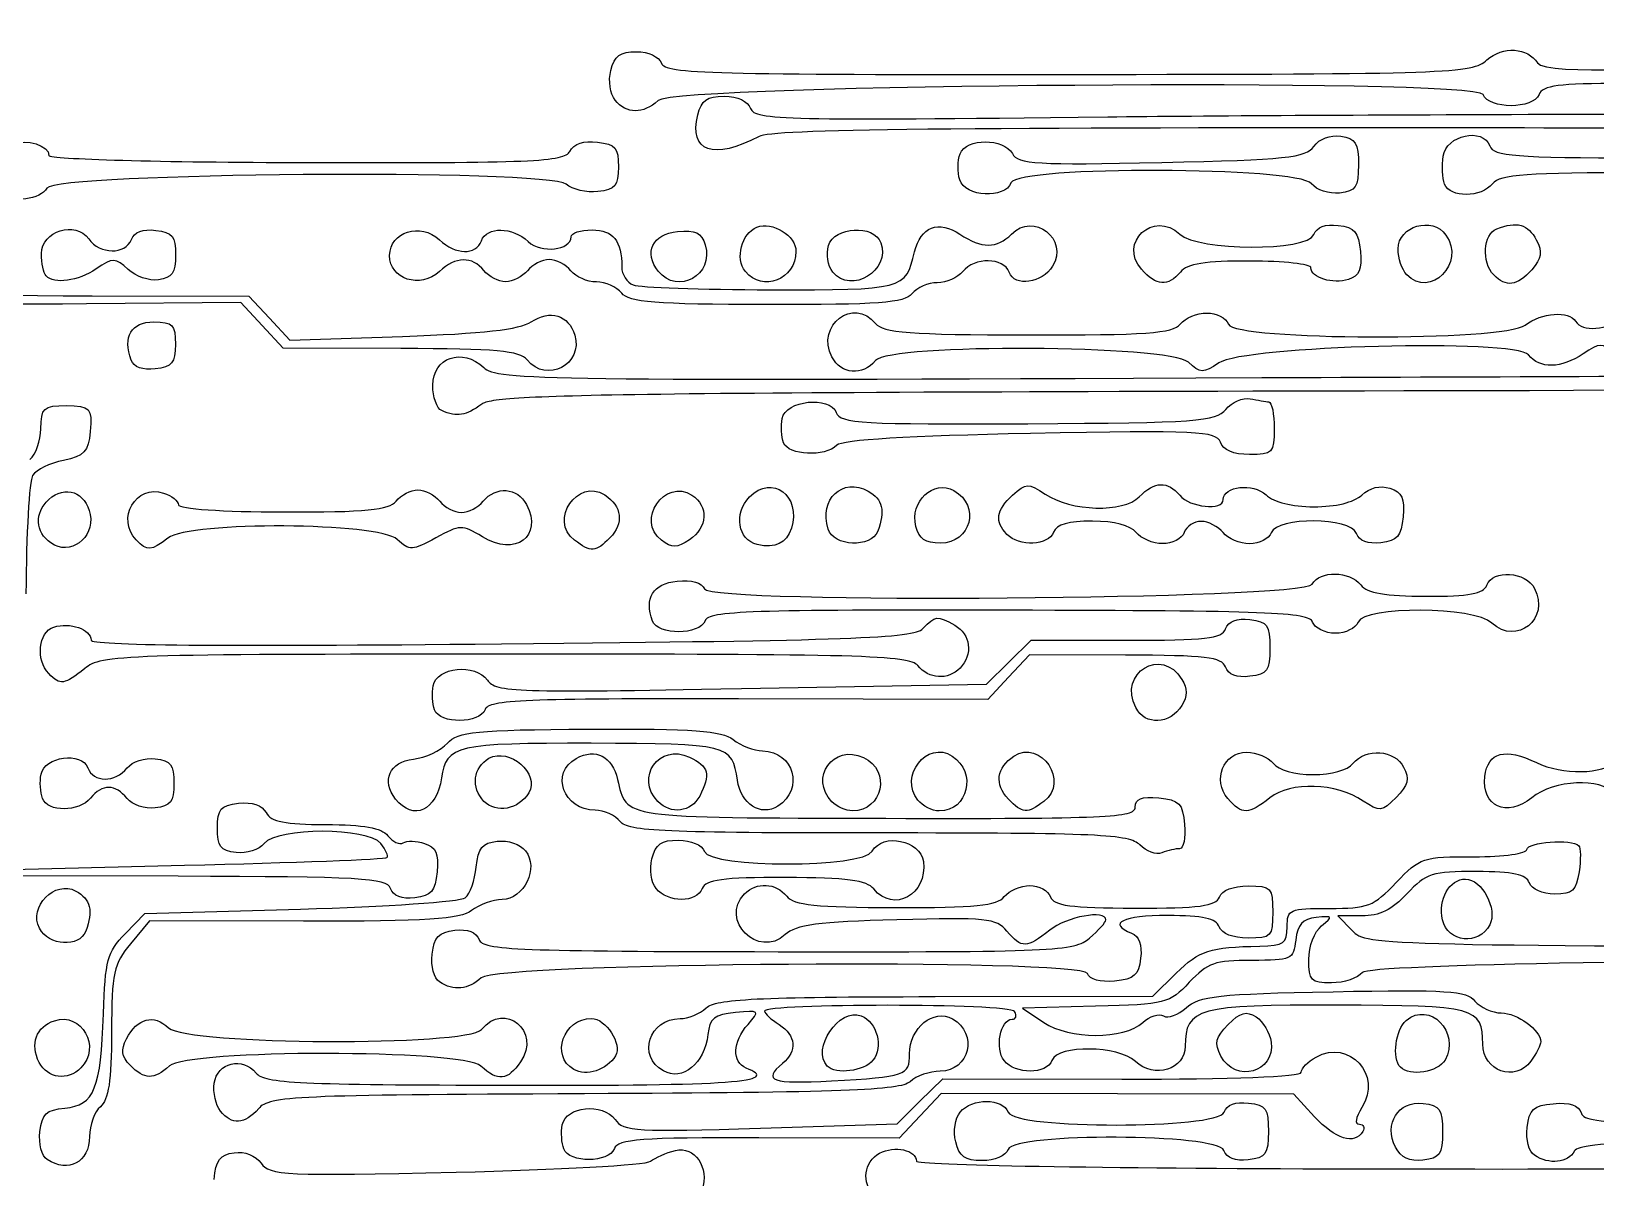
# Model space of a CAD drawing. Extents: x 25 to 242, y 39 to 365.
# Drawn here: x 56.29 to 101.61, y 195.54 to 228.75 of the extents above; entities that cross this region are included whole.
import ezdxf

# ---------------------------------------------------------------- set-up
doc = ezdxf.new("R2010")
doc.units = 0
doc.layers.add('Layer_1', color=7, linetype='CONTINUOUS')

msp = doc.modelspace()

# ---------------------------------------------------------------- linework, layer by layer
at = {"layer": 'Layer_1', "color": 7}
for points in [[(73.205313, 226.757683), (73.205313, 226.757853)], [(83.186993, 224.446803), (83.186973, 224.447043)], [(73.395733, 221.164833), (73.395733, 221.164493)], [(66.994993, 219.561933), (63.592713, 219.568933), (62.977573, 220.230893), (62.362433, 220.892853), (57.897023, 220.854453)], [(58.057843, 221.088923), (62.599593, 221.078923), (63.192103, 220.441433), (63.784603, 219.803933), (67.048543, 219.913943)], [(70.657853, 219.230353), (70.657853, 219.230953)], [(79.484093, 219.320103), (79.484093, 219.319953)], [(132.764079, 219.017393), (132.121719, 218.398483), (100.966579, 218.341983)], [(68.184063, 217.762883), (68.184113, 217.762563)], [(74.287393, 211.666143), (74.287393, 211.665923)], [(76.868183, 209.709873), (83.965083, 209.838803), (84.611243, 210.477593), (85.257393, 211.116383), (88.009273, 211.110383)], [(87.984703, 210.679513), (85.209603, 210.685513), (84.603613, 210.040413), (83.997613, 209.395303), (76.780483, 209.410603)], [(67.975073, 209.093993), (67.975113, 209.093593)], [(88.285553, 209.157693), (88.285203, 209.157693)], [(56.619423, 206.529583), (56.619463, 206.530033)], [(53.960903, 205.358543), (54.956253, 204.452863), (60.735583, 204.592373)], [(60.545683, 204.272323), (54.517853, 204.285123), (53.618503, 205.229693)], [(66.698863, 203.921143), (66.698833, 203.921623)], [(74.394943, 203.916223), (74.394943, 203.916623)], [(59.010763, 202.605573), (59.581303, 203.195763), (64.096803, 203.321223)], [(94.839889, 203.123163), (94.143699, 203.124163), (94.562639, 202.692343)], [(64.176363, 202.972793), (59.717183, 202.981793), (59.171083, 202.320023)], [(82.480333, 200.787493), (88.777673, 200.800193), (89.455883, 201.463503)], [(87.123623, 200.506803), (85.010023, 200.450303), (85.620883, 200.038643)], [(59.156843, 198.797683), (59.156843, 198.797503)], [(77.419553, 196.975813), (81.371543, 197.099243), (82.033813, 197.753963), (82.696073, 198.408683), (87.887053, 198.397683)], [(93.463269, 197.308513), (92.862819, 197.956183), (87.755523, 197.966983), (82.648223, 197.977883), (82.042223, 197.332773), (81.436233, 196.687663), (77.371203, 196.696663)], [(61.773783, 197.472063), (61.773663, 197.471673)], [(71.717913, 196.373343), (71.718013, 196.372493)], [(83.071223, 196.578833), (83.071223, 196.579233)], [(56.751983, 196.066023), (56.751983, 196.066493)]]:
    msp.add_lwpolyline(points, dxfattribs=at)
for points in [[(97.233509, 224.324163)], [(56.726033, 221.666763)], [(74.456793, 221.798323)], [(76.978473, 221.793323)], [(79.508543, 221.777553)], [(88.450533, 221.855893)], [(96.134739, 221.698273)], [(98.656439, 221.693273)], [(59.186143, 219.227953)], [(78.086073, 216.831093)], [(81.915833, 214.409543)], [(56.861743, 213.927683)], [(59.335963, 214.016103)], [(72.024833, 214.014073)], [(74.545773, 214.009103)], [(79.372873, 214.330733)], [(84.553503, 214.177583)], [(77.323063, 213.880403)], [(56.802193, 210.142773)], [(66.844033, 206.510493)], [(69.407233, 206.442533)], [(74.442573, 206.440533)], [(79.485943, 206.429833)], [(81.974153, 206.478833)], [(84.597163, 206.509773)], [(90.952793, 206.524003)], [(88.402863, 205.180623)], [(97.170789, 203.012263)], [(56.529603, 202.767643)], [(68.115693, 201.212553)], [(90.754913, 199.064893)], [(56.523053, 198.880303)], [(72.006813, 198.676493)], [(79.350003, 198.775593)], [(95.951099, 198.740323)], [(95.810539, 196.428723)], [(99.831459, 196.190443)]]:
    msp.add_lwpolyline(points, close=True, dxfattribs=at)
for points in [[(68.281713, 230.091303), (68.548613, 229.219723), (67.487573, 228.685733), (66.831853, 229.361613)], [(73.325083, 230.080643), (73.574043, 229.267653), (72.583053, 228.676933), (71.992103, 229.286063)], [(73.081203, 227.619973), (73.185613, 228.040933), (73.349593, 228.160863), (73.819363, 228.159863)], [(73.819363, 228.159863), (74.171533, 228.159063), (74.475073, 228.018963), (74.547503, 227.823653)], [(98.455569, 227.920413), (98.917229, 228.328843), (99.640859, 228.286093), (99.922589, 227.833713)], [(99.922589, 227.833713), (100.141509, 227.482223), (104.510379, 227.626243), (104.873819, 227.996933)], [(73.205313, 226.757853), (73.057143, 226.941933), (73.004213, 227.309583), (73.081203, 227.619973)], [(74.547503, 227.823653), (74.657963, 227.525793), (75.962193, 227.490063), (86.333313, 227.500803)], [(86.333313, 227.500803), (97.451699, 227.512303), (98.016359, 227.531803), (98.455569, 227.920413)], [(98.345649, 226.919753), (98.171419, 227.389563), (74.962563, 227.218193), (74.448113, 226.743283)], [(102.385189, 227.237283), (100.538459, 227.241283), (100.065679, 227.178983), (99.967559, 226.919223)], [(74.448113, 226.743283), (74.018493, 226.346703), (73.531603, 226.352363), (73.205313, 226.757683)], [(75.598853, 226.328533), (75.705053, 226.756703), (75.865263, 226.869423), (76.366103, 226.868363)], [(76.366103, 226.868363), (76.760523, 226.867573), (77.048843, 226.732903), (77.131063, 226.511193)], [(99.967559, 226.919223), (99.805019, 226.488843), (98.505299, 226.489323), (98.345649, 226.919753)], [(77.373403, 225.703363), (76.060103, 225.008693), (75.334873, 225.264193), (75.598853, 226.328533)], [(77.131063, 226.511193), (77.252193, 226.184573), (78.101413, 226.165093), (87.473223, 226.273853)], [(87.473223, 226.273853), (93.088829, 226.339053), (106.045679, 226.376613), (116.266219, 226.357353)], [(99.549859, 225.949803), (82.632573, 225.967403), (77.770383, 225.913303), (77.373403, 225.703363)], [(93.444659, 225.415283), (93.606959, 225.641523), (93.914609, 225.758833), (94.225769, 225.713123)], [(94.225769, 225.713123), (94.658619, 225.649523), (94.738749, 225.519443), (94.736759, 224.883573)], [(97.190089, 225.132243), (97.276689, 225.744683), (98.341129, 225.977723), (98.544699, 225.428793)], [(127.732459, 225.990903), (124.149429, 225.955903), (111.467259, 225.937403), (99.549859, 225.949803)], [(55.727723, 225.495683), (56.175633, 225.640343), (56.807873, 225.441783), (56.806983, 225.156773)], [(64.255933, 224.948533), (70.831403, 224.934533), (71.727433, 224.972633), (71.892613, 225.273243)], [(71.892613, 225.273243), (72.013703, 225.493573), (72.295823, 225.588033), (72.691923, 225.540873)], [(72.691923, 225.540873), (73.216563, 225.478373), (73.303803, 225.375553), (73.302083, 224.821593)], [(83.197673, 225.201143), (83.371093, 225.660323), (84.464873, 225.664803), (84.712833, 225.207143)], [(89.038243, 224.952323), (92.654431, 225.030723), (93.210709, 225.089143), (93.444659, 225.415283)], [(98.544699, 225.428793), (98.652759, 225.137383), (99.256539, 225.089643), (102.932919, 225.081833)], [(71.787333, 224.322053), (71.270003, 224.764543), (56.993283, 224.654123), (56.746863, 224.205723)], [(56.806983, 225.156773), (56.806713, 225.047483), (60.024663, 224.957523), (64.255933, 224.948533)], [(73.302083, 224.821593), (73.300083, 224.273173), (73.210483, 224.164863), (72.709253, 224.107013)], [(83.186973, 224.447043), (83.119473, 224.667503), (83.124273, 225.006843), (83.197673, 225.201143)], [(93.377949, 224.336903), (92.981969, 224.828863), (84.862483, 224.856273), (84.677423, 224.366303)], [(84.712833, 225.207143), (84.876933, 224.904413), (85.401553, 224.873503), (89.038243, 224.952323)], [(94.736759, 224.883573), (94.734759, 224.232863), (94.659859, 224.120733), (94.190869, 224.065853)], [(97.233489, 224.324153), (97.170689, 224.493423), (97.151189, 224.857063), (97.190089, 225.132243)], [(72.709253, 224.107013), (72.384303, 224.069513), (71.969443, 224.166313), (71.787333, 224.322053)], [(84.677423, 224.366303), (84.496033, 223.886033), (83.339593, 223.948523), (83.186993, 224.446803)], [(94.190869, 224.065853), (93.888399, 224.030453), (93.527859, 224.150653), (93.377949, 224.336903)], [(98.622689, 224.336863), (98.289319, 223.927303), (97.383749, 223.919013), (97.233509, 224.324163)], [(103.020349, 224.650723), (99.601109, 224.657723), (98.839829, 224.603623), (98.622689, 224.336863)], [(56.746863, 224.205723), (56.569643, 223.883263), (55.728623, 223.769603), (55.472583, 224.033513)], [(84.684173, 222.875303), (85.323823, 223.527713), (86.357583, 222.723973), (85.879073, 221.946273)], [(88.450533, 221.855823), (87.769713, 222.631373), (88.804253, 223.579543), (89.561053, 222.873643)], [(56.587943, 222.309363), (56.589943, 222.964033), (57.578893, 223.272833), (57.958523, 222.737343)], [(59.192313, 222.717343), (59.275413, 222.937343), (59.521093, 223.030513), (59.898593, 222.985173)], [(59.898593, 222.985173), (60.386943, 222.926473), (60.477143, 222.814573), (60.475443, 222.269253)], [(66.674593, 222.256103), (66.676593, 222.946303), (67.566313, 223.225453), (68.119473, 222.709493)], [(69.331763, 222.681393), (69.491603, 223.104613), (70.224733, 223.092573), (70.689473, 222.659093)], [(71.929833, 222.798133), (71.930093, 222.908653), (72.204033, 222.998493), (72.538393, 222.997783)], [(72.538393, 222.997783), (73.150993, 222.996783), (73.400473, 222.684913), (73.398093, 221.924063)], [(74.456793, 221.798323), (74.023083, 222.337143), (74.285303, 222.879893), (75.013663, 222.950953)], [(75.013663, 222.950953), (75.535203, 223.001853), (75.706873, 222.918553), (75.816113, 222.561853)], [(76.978473, 221.793323), (76.674793, 222.170593), (76.864933, 222.900123), (77.312533, 223.075063)], [(77.312533, 223.075063), (77.764213, 223.251613), (78.444323, 222.830233), (78.442903, 222.374733)], [(79.385863, 222.542313), (79.559643, 223.097743), (80.702183, 223.162293), (80.900363, 222.627913)], [(81.879423, 222.361653), (82.050703, 223.088273), (82.574193, 223.291493), (83.194873, 222.872303)], [(93.445889, 222.860443), (93.528989, 223.080443), (93.774669, 223.173613), (94.152169, 223.128273)], [(94.152169, 223.128273), (94.631119, 223.070773), (94.741799, 222.941033), (94.793419, 222.376773)], [(95.884909, 222.448833), (95.886909, 223.112693), (96.879979, 223.399273), (97.270349, 222.848663)], [(98.656429, 221.693273), (98.297309, 222.063433), (98.348589, 222.874163), (98.740829, 223.027473)], [(98.740829, 223.027473), (99.327989, 223.256963), (99.649259, 223.167183), (99.887779, 222.706963)], [(57.958523, 222.737343), (58.278073, 222.286623), (59.025063, 222.274533), (59.192313, 222.717343)], [(68.119473, 222.709493), (68.589303, 222.271273), (69.171773, 222.257763), (69.331763, 222.681393)], [(70.689473, 222.659093), (71.064943, 222.308873), (71.928603, 222.405693), (71.929833, 222.798133)], [(75.816113, 222.561853), (76.081333, 221.695783), (75.019433, 221.099323), (74.456793, 221.798323)], [(79.508543, 221.777523), (79.365183, 221.955613), (79.309983, 222.299773), (79.385863, 222.542313)], [(80.900363, 222.627913), (81.198303, 221.824513), (80.040253, 221.116983), (79.508543, 221.777553)], [(83.194873, 222.872303), (83.815363, 222.453253), (84.271463, 222.454083), (84.684173, 222.875303)], [(89.561053, 222.873643), (90.087833, 222.382303), (93.261239, 222.371483), (93.445889, 222.860443)], [(97.270349, 222.848663), (97.845469, 222.037433), (96.816739, 220.995313), (96.134739, 221.698273)], [(99.887779, 222.706963), (100.073569, 222.348483), (100.046679, 222.174253), (99.754849, 221.845383)], [(53.014783, 222.069233), (53.011783, 221.153173), (53.290363, 221.099053), (58.057843, 221.088923)], [(56.726033, 221.666783), (56.649233, 221.745983), (56.587083, 222.035103), (56.587943, 222.309363)], [(59.096273, 221.852333), (58.728153, 222.195703), (58.662423, 222.197073), (58.175423, 221.871633)], [(60.475443, 222.269253), (60.473443, 221.756143), (60.372323, 221.608403), (59.983063, 221.552723)], [(68.116633, 221.796573), (67.560263, 221.282973), (66.672433, 221.565893), (66.674593, 222.256103)], [(69.405073, 221.819373), (69.066573, 222.239913), (68.587713, 222.231433), (68.116633, 221.796573)], [(71.297343, 222.138543), (71.094493, 222.139073), (70.810353, 221.994143), (70.665913, 221.816693)], [(71.926763, 221.814013), (71.783433, 221.992073), (71.500193, 222.138113), (71.297343, 222.138543)], [(78.442903, 222.374733), (78.439903, 221.564243), (77.472243, 221.179883), (76.978473, 221.793323)], [(77.695403, 221.263113), (81.568563, 221.255113), (81.621823, 221.269113), (81.879423, 222.361653)], [(84.616793, 221.772243), (84.457293, 222.202363), (83.618953, 222.213583), (83.274353, 221.790243)], [(91.601643, 222.095793), (90.293143, 222.098793), (89.773753, 222.016693), (89.578563, 221.776893)], [(93.361499, 221.899643), (93.361759, 222.005473), (92.569891, 222.093733), (91.601643, 222.095793)], [(94.793419, 222.376773), (94.840819, 221.858943), (94.758819, 221.663463), (94.452739, 221.564613)], [(96.134739, 221.698273), (95.996489, 221.840783), (95.884069, 222.178533), (95.884909, 222.448833)], [(58.175423, 221.871633), (57.633183, 221.509253), (56.969803, 221.415493), (56.726033, 221.666763)], [(59.983063, 221.552723), (59.713363, 221.514123), (59.314303, 221.648923), (59.096273, 221.852333)], [(70.034483, 221.494833), (69.831633, 221.495363), (69.548403, 221.641303), (69.405073, 221.819373)], [(70.665913, 221.816693), (70.521483, 221.639233), (70.237333, 221.494403), (70.034483, 221.494833)], [(72.661243, 221.489253), (72.400603, 221.489783), (72.070083, 221.635953), (71.926763, 221.814013)], [(73.398093, 221.924063), (73.397293, 221.709423), (73.546273, 221.474643), (73.728873, 221.402323)], [(83.274353, 221.790243), (83.129913, 221.612793), (82.798493, 221.468053), (82.537853, 221.468613)], [(85.879073, 221.946273), (85.572243, 221.447603), (84.777803, 221.338073), (84.616793, 221.772243)], [(89.578563, 221.776893), (89.228093, 221.346313), (88.876223, 221.370943), (88.450533, 221.855893)], [(94.452739, 221.564613), (93.994829, 221.416713), (93.360599, 221.611413), (93.361499, 221.899643)], [(99.754849, 221.845383), (99.333279, 221.370333), (99.012799, 221.325943), (98.656439, 221.693273)], [(57.897023, 220.854453), (53.968043, 220.820653), (53.384883, 220.859453), (53.042623, 221.178903)], [(73.395733, 221.164493), (73.252403, 221.342563), (72.921883, 221.488703), (72.661243, 221.489253)], [(77.597533, 220.832713), (74.350593, 220.839713), (73.610413, 220.898113), (73.395733, 221.164833)], [(73.728873, 221.402323), (73.911463, 221.330023), (75.696403, 221.267353), (77.695403, 221.263113)], [(81.801353, 221.146973), (81.585003, 220.881173), (80.844463, 220.825813), (77.597533, 220.832713)], [(82.537853, 221.468613), (82.277213, 221.469143), (81.945783, 221.324433), (81.801353, 221.146973)], [(70.772963, 220.331693), (71.320213, 220.697413), (71.856383, 220.535863), (72.035383, 219.951313)], [(79.484093, 219.319953), (79.012373, 220.230143), (80.114763, 221.073523), (80.747963, 220.286863)], [(59.186143, 219.227953), (58.936403, 219.901393), (59.192143, 220.332273), (59.841853, 220.330893)], [(59.841853, 220.330893), (60.399033, 220.329893), (60.469173, 220.257093), (60.467383, 219.683173)], [(67.048543, 219.913943), (69.366293, 219.992043), (70.445973, 220.113163), (70.772963, 220.331693)], [(80.747963, 220.286863), (80.963503, 220.019083), (81.726173, 219.961593), (85.159903, 219.954293)], [(85.159903, 219.954293), (88.593633, 219.947293), (89.356653, 220.001293), (89.573863, 220.268123)], [(89.573863, 220.268123), (89.718303, 220.445573), (90.064273, 220.590273), (90.342693, 220.589683)], [(90.342693, 220.589683), (90.621113, 220.589153), (90.902883, 220.443053), (90.968853, 220.265153)], [(90.968853, 220.265153), (91.144443, 219.791653), (98.957149, 219.768833), (99.567879, 220.240053)], [(99.567879, 220.240053), (100.040689, 220.604843), (100.838639, 220.665813), (101.026849, 220.351543)], [(101.026849, 220.351543), (101.216829, 220.034323), (101.916549, 220.087223), (102.475969, 220.461083)], [(72.035383, 219.951313), (72.294713, 219.104453), (71.214323, 218.539013), (70.657853, 219.230353)], [(99.662889, 219.378763), (99.287949, 219.844583), (91.430813, 219.639523), (90.690233, 219.144593)], [(60.467383, 219.683173), (60.465383, 219.137863), (60.374783, 219.026293), (59.886073, 218.969713)], [(70.657853, 219.230953), (70.445853, 219.494343), (69.762873, 219.556053), (66.994993, 219.561933)], [(67.923723, 218.496123), (67.926723, 219.303593), (68.775093, 219.597273), (69.405883, 219.008913)], [(89.811163, 219.161993), (89.269263, 219.667433), (81.151943, 219.710103), (80.744603, 219.209693)], [(101.246839, 219.409963), (100.595659, 218.974773), (99.997549, 218.962993), (99.662889, 219.378763)], [(102.149089, 219.407963), (101.799689, 219.733853), (101.731829, 219.734003), (101.246839, 219.409963)], [(59.886073, 218.969713), (59.516383, 218.926913), (59.263133, 219.020313), (59.186143, 219.227953)], [(69.405883, 219.008913), (69.797043, 218.644063), (70.922183, 218.629563), (91.934233, 218.718663)], [(80.744603, 219.209693), (80.374833, 218.755403), (79.748323, 218.810283), (79.484093, 219.320103)], [(90.690233, 219.144593), (90.234253, 218.839863), (90.154843, 218.841433), (89.811163, 219.161993)], [(68.184113, 217.762563), (68.039823, 217.822663), (67.922653, 218.152743), (67.923723, 218.496123)], [(91.934233, 218.718663), (104.098369, 218.770263), (117.540709, 218.805663), (121.806099, 218.797363)], [(100.966579, 218.341983), (73.276963, 218.291783), (69.759533, 218.248383), (69.344783, 217.952113)], [(78.044043, 217.531443), (78.143443, 218.060213), (79.427973, 218.201853), (79.612453, 217.704393)], [(90.893063, 217.797683), (91.071003, 218.009603), (91.389163, 218.149053), (91.600073, 218.107583)], [(91.600073, 218.107583), (91.810993, 218.066083), (92.054453, 218.024583), (92.141113, 218.015383)], [(92.141113, 218.015383), (92.227813, 218.006383), (92.297613, 217.659213), (92.296313, 217.244443)], [(56.572173, 217.236573), (56.574173, 217.839703), (56.651473, 217.910283), (57.309773, 217.908883)], [(57.309773, 217.908883), (57.996073, 217.907883), (58.069283, 217.828483), (58.003713, 217.160883)], [(69.344783, 217.952113), (68.865433, 217.609643), (68.640243, 217.572923), (68.184063, 217.762883)], [(78.086043, 216.831093), (78.022643, 217.002063), (78.003743, 217.317223), (78.044043, 217.531443)], [(79.612453, 217.704393), (79.727573, 217.393983), (80.339053, 217.358633), (85.155683, 217.383943)], [(85.155683, 217.383943), (90.070663, 217.409743), (90.599343, 217.447943), (90.893063, 217.797683)], [(56.254193, 216.349003), (56.428023, 216.496163), (56.571113, 216.895563), (56.572173, 217.236573)], [(58.003713, 217.160883), (57.945413, 216.566733), (57.834783, 216.447613), (57.225123, 216.322193)], [(85.232613, 217.099343), (81.712523, 217.031643), (79.779473, 216.913603), (79.625823, 216.756893)], [(90.736433, 216.847983), (90.617573, 217.168493), (90.087873, 217.192683), (85.232613, 217.099343)], [(92.296313, 217.244443), (92.294313, 216.530763), (92.255713, 216.490403), (91.580953, 216.491833)], [(79.625823, 216.756893), (79.288693, 216.413043), (78.222053, 216.464453), (78.086073, 216.831093)], [(91.580953, 216.491833), (91.113153, 216.492833), (90.822713, 216.615313), (90.736433, 216.847983)], [(57.225123, 216.322193), (56.834303, 216.241793), (56.433243, 216.045313), (56.333873, 215.885553)], [(56.333873, 215.885553), (56.234473, 215.725793), (56.147363, 214.183093), (56.140213, 212.457313)], [(72.024833, 214.014083), (71.277713, 214.577133), (72.121033, 215.829163), (72.904693, 215.320433)], [(74.545783, 214.009083), (73.799083, 214.571813), (74.643483, 215.823533), (75.426383, 215.314483)], [(77.099373, 215.261503), (77.755623, 215.930833), (78.604013, 215.293903), (78.309603, 214.352903)], [(79.372873, 214.330743), (79.107093, 215.198653), (79.789133, 215.840773), (80.537903, 215.427593)], [(81.915833, 214.409543), (81.734923, 215.127863), (82.422903, 215.773543), (83.018833, 215.444703)], [(88.388093, 215.265823), (88.832663, 215.719253), (89.216723, 215.733383), (89.558413, 215.308923)], [(56.802403, 215.187993), (57.274063, 215.623403), (57.877113, 215.403083), (58.000233, 214.750383)], [(59.335963, 214.016083), (58.740303, 214.630063), (59.327963, 215.637633), (60.128663, 215.375113)], [(60.128663, 215.375113), (60.365123, 215.297613), (60.558303, 215.143713), (60.557963, 215.033193)], [(66.862563, 215.142063), (67.006993, 215.319513), (67.291143, 215.464343), (67.493993, 215.463913)], [(67.493993, 215.463913), (67.696843, 215.463383), (67.980073, 215.317443), (68.123403, 215.139383)], [(69.384243, 215.136703), (69.749743, 215.585753), (70.379503, 215.538093), (70.636653, 215.041903)], [(72.904693, 215.320433), (73.404893, 214.995733), (73.464803, 214.496763), (73.053913, 214.077673)], [(75.426383, 215.314483), (75.920873, 214.992973), (75.887843, 214.379113), (75.356683, 214.019403)], [(77.323063, 213.880403), (76.757483, 214.010993), (76.632133, 214.784933), (77.099373, 215.261503)], [(80.537903, 215.427593), (80.955043, 215.197413), (81.034993, 214.858903), (80.811793, 214.267933)], [(83.018833, 215.444703), (83.800773, 215.013223), (83.515583, 213.921343), (82.621433, 213.923243)], [(84.553503, 214.177603), (84.194873, 214.547273), (84.242633, 214.873763), (84.719783, 215.314223)], [(84.719783, 215.314223), (85.109303, 215.673803), (85.169673, 215.675503), (85.665013, 215.340923)], [(85.665013, 215.340923), (86.405303, 214.840963), (87.930303, 214.798903), (88.388093, 215.265823)], [(89.558413, 215.308923), (89.842523, 214.955953), (90.817863, 214.859283), (90.818873, 215.183993)], [(90.818873, 215.183993), (90.819873, 215.576433), (91.683753, 215.673253), (92.059233, 215.323033)], [(92.059233, 215.323033), (92.289073, 215.108653), (92.809719, 214.978813), (93.444999, 214.977463)], [(93.444999, 214.977463), (94.080279, 214.976463), (94.601729, 215.103733), (94.832909, 215.317133)], [(94.832909, 215.317133), (95.067449, 215.533643), (95.367039, 215.605253), (95.650069, 215.512453)], [(95.650069, 215.512453), (96.002969, 215.396743), (96.082919, 215.222593), (96.030299, 214.684233)], [(56.861703, 213.927683), (56.409173, 214.247053), (56.383093, 214.800963), (56.802403, 215.187993)], [(60.557963, 215.033193), (60.557693, 214.918233), (61.850073, 214.829513), (63.578643, 214.825833)], [(63.578643, 214.825833), (66.007893, 214.820833), (66.651413, 214.882633), (66.862563, 215.142063)], [(68.123403, 215.139383), (68.266733, 214.961313), (68.549963, 214.815273), (68.752813, 214.814843)], [(68.752813, 214.814843), (68.955673, 214.814313), (69.239813, 214.959253), (69.384243, 215.136703)], [(70.636653, 215.041903), (71.118673, 214.111843), (70.316363, 213.524053), (69.359883, 214.106503)], [(58.000233, 214.750383), (58.129823, 214.063393), (57.408253, 213.541973), (56.861743, 213.927683)], [(66.895443, 214.030903), (66.364543, 214.526093), (60.884653, 214.559903), (60.252123, 214.071903)], [(69.359883, 214.106503), (68.776153, 214.461963), (68.712893, 214.460543), (68.013183, 214.076303)], [(78.309603, 214.352903), (78.174013, 213.919543), (77.842073, 213.760563), (77.323063, 213.880403)], [(82.621433, 213.923243), (82.193133, 213.924043), (82.005523, 214.053453), (81.915833, 214.409543)], [(87.031123, 214.560193), (86.333873, 214.561193), (85.991503, 214.463993), (85.906673, 214.239383)], [(88.294213, 214.234303), (88.129213, 214.439293), (87.665863, 214.558843), (87.031123, 214.560193)], [(90.183233, 214.553493), (89.978593, 214.554023), (89.756283, 214.408963), (89.689203, 214.231343)], [(90.815893, 214.228953), (90.672573, 214.407013), (90.387873, 214.553053), (90.183233, 214.553493)], [(94.679769, 214.206283), (94.505599, 214.675933), (92.387203, 214.692813), (92.210883, 214.225983)], [(96.030299, 214.684233), (95.975199, 214.120193), (95.863669, 213.990953), (95.384369, 213.935463)], [(60.252123, 214.071903), (59.756643, 213.689623), (59.658473, 213.683643), (59.335963, 214.016103)], [(68.013183, 214.076303), (67.328493, 213.700333), (67.253123, 213.697273), (66.895443, 214.030903)], [(73.053913, 214.077673), (72.639953, 213.655463), (72.511253, 213.647503), (72.024833, 214.014073)], [(75.356683, 214.019403), (74.996883, 213.775733), (74.857763, 213.773963), (74.545773, 214.009103)], [(80.811793, 214.267933), (80.625833, 213.775533), (79.528223, 213.823453), (79.372873, 214.330733)], [(85.906673, 214.239383), (85.760673, 213.852803), (84.906453, 213.813813), (84.553503, 214.177583)], [(89.061023, 213.909483), (88.782603, 213.910013), (88.437533, 214.056243), (88.294213, 214.234303)], [(89.689203, 214.231343), (89.622103, 214.053723), (89.339443, 213.908893), (89.061023, 213.909483)], [(91.582703, 213.904123), (91.304283, 213.904653), (90.959223, 214.050883), (90.815893, 214.228953)], [(92.210883, 214.225983), (92.143783, 214.048373), (91.861123, 213.903533), (91.582703, 213.904123)], [(95.384369, 213.935463), (95.006589, 213.891763), (94.761479, 213.985963), (94.679769, 214.206283)], [(93.395909, 212.735513), (93.618949, 213.134853), (94.475089, 213.120713), (94.803859, 212.712213)], [(98.452239, 212.704463), (98.628239, 213.170473), (99.581889, 213.105083), (99.838799, 212.609363)], [(74.287393, 211.665923), (74.042693, 212.325783), (74.307693, 212.754713), (75.001493, 212.821953)], [(75.001493, 212.821953), (75.429843, 212.863453), (75.724433, 212.780153), (75.791813, 212.598433)], [(75.791813, 212.598433), (75.954403, 212.160003), (93.149259, 212.293903), (93.395909, 212.735513)], [(94.803859, 212.712213), (94.994589, 212.475263), (95.502249, 212.387533), (96.697359, 212.384993)], [(96.697359, 212.384993), (97.954989, 212.381993), (98.358299, 212.455793), (98.452239, 212.704463)], [(99.838799, 212.609363), (100.292489, 211.733963), (99.316869, 210.942343), (98.603899, 211.607363)], [(98.603899, 211.607363), (98.088899, 212.087723), (94.904059, 212.110433), (94.724509, 211.634963)], [(56.944903, 211.490253), (57.415723, 211.642323), (58.025033, 211.431353), (58.024053, 211.116623)], [(75.811863, 211.675143), (75.653633, 211.256183), (74.442053, 211.248753), (74.287393, 211.666143)], [(84.609693, 211.979653), (77.091663, 211.995653), (75.917553, 211.954953), (75.811863, 211.675143)], [(82.116133, 211.446203), (82.492113, 211.829673), (82.523453, 211.832993), (83.046093, 211.544603)], [(93.405509, 211.637763), (93.301559, 211.918053), (92.127723, 211.963683), (84.609693, 211.979653)], [(90.888563, 211.441893), (90.971663, 211.661903), (91.217343, 211.755073), (91.594843, 211.709723)], [(91.594843, 211.709723), (92.103683, 211.648623), (92.173423, 211.548973), (92.171353, 210.886073)], [(94.063999, 211.313173), (93.767799, 211.313703), (93.471479, 211.459873), (93.405509, 211.637763)], [(94.724509, 211.634963), (94.657409, 211.457353), (94.360199, 211.312543), (94.063999, 211.313173)], [(56.802193, 210.142763), (56.415753, 210.541073), (56.501103, 211.346913), (56.944903, 211.490253)], [(69.911523, 211.006473), (80.074153, 211.106483), (81.845633, 211.170303), (82.116133, 211.446203)], [(83.046093, 211.544603), (83.503403, 211.292253), (83.576373, 210.689593), (83.196513, 210.302163)], [(88.009273, 211.110383), (90.313803, 211.105383), (90.781863, 211.159383), (90.888563, 211.441893)], [(58.024053, 211.116623), (58.023523, 210.958433), (61.631353, 210.925003), (69.911523, 211.006473)], [(88.285203, 209.157693), (87.764423, 210.162553), (89.038163, 210.940833), (89.624323, 209.975913)], [(92.171353, 210.886073), (92.169353, 210.223183), (92.098953, 210.123843), (91.589713, 210.064883)], [(57.844563, 210.293473), (57.245103, 209.812483), (57.137693, 209.796953), (56.802193, 210.142773)], [(70.029373, 210.707573), (58.881243, 210.703573), (58.333023, 210.685373), (57.844563, 210.293473)], [(67.933113, 209.793943), (68.034923, 210.334793), (69.156383, 210.448263), (69.507343, 209.953223)], [(81.970603, 210.378463), (81.734603, 210.671653), (80.313063, 210.710833), (70.029373, 210.707573)], [(83.196513, 210.302163), (82.847213, 209.945903), (82.290913, 209.980523), (81.970603, 210.378463)], [(90.885113, 210.335713), (90.780103, 210.618883), (90.310323, 210.674573), (87.984703, 210.679513)], [(91.589713, 210.064883), (91.211933, 210.021183), (90.966823, 210.115383), (90.885113, 210.335713)], [(69.507343, 209.953223), (69.751823, 209.608383), (70.294513, 209.590443), (76.868183, 209.709873)], [(89.624323, 209.975913), (89.790743, 209.701963), (89.790093, 209.495043), (89.622323, 209.221793)], [(67.975113, 209.093593), (67.911713, 209.264563), (67.892813, 209.579723), (67.933113, 209.793943)], [(76.780483, 209.410603), (70.559113, 209.423803), (69.546523, 209.381403), (69.441393, 209.102993)], [(69.441393, 209.102993), (69.284333, 208.687153), (68.128543, 208.679673), (67.975073, 209.093993)], [(89.622323, 209.221793), (89.280193, 208.665753), (88.558453, 208.631143), (88.285553, 209.157693)], [(68.349543, 208.127273), (68.662723, 208.468723), (69.138983, 208.515893), (72.456523, 208.534033)], [(72.456523, 208.534033), (75.480313, 208.550533), (76.289133, 208.492333), (76.620573, 208.234013)], [(67.366423, 207.669743), (67.712293, 207.708943), (68.154693, 207.914843), (68.349543, 208.127273)], [(72.514523, 208.124783), (68.612953, 208.132783), (68.313633, 208.064183), (68.176353, 207.125843)], [(69.551663, 207.689473), (70.146183, 208.013893), (71.033083, 207.241843), (70.702373, 206.687783)], [(72.077653, 207.686623), (72.641663, 207.994403), (73.123183, 207.749423), (73.277543, 207.076133)], [(76.746443, 207.060523), (76.605933, 208.082403), (76.470833, 208.116383), (72.514523, 208.124783)], [(74.442573, 206.440533), (73.771803, 207.131923), (74.485073, 208.134113), (75.356413, 207.724583)], [(76.620573, 208.234013), (76.846813, 208.057713), (77.233093, 207.909963), (77.478983, 207.905673)], [(79.485943, 206.429833), (78.815173, 207.121233), (79.528443, 208.123423), (80.399783, 207.713893)], [(81.974153, 206.478833), (81.418073, 207.169673), (82.241283, 208.227353), (82.967933, 207.755663)], [(84.754123, 207.751843), (85.540993, 208.257233), (86.376453, 207.001643), (85.625833, 206.441773)], [(94.577589, 207.539693), (94.951289, 207.998813), (95.783969, 207.938743), (96.045679, 207.433783)], [(98.398929, 207.166923), (98.480929, 207.872733), (98.985419, 208.006783), (99.896549, 207.564873)], [(56.577463, 207.230383), (56.673663, 207.741543), (57.755363, 207.889973), (57.931083, 207.416123)], [(59.071983, 207.410123), (59.223043, 207.595723), (59.584343, 207.714403), (59.886583, 207.677733)], [(59.886583, 207.677733), (60.335993, 207.623233), (60.429373, 207.500273), (60.427703, 206.965423)], [(66.844033, 206.510533), (66.422133, 207.034683), (66.672883, 207.591103), (67.366423, 207.669743)], [(69.407233, 206.442533), (69.024263, 206.837283), (69.094043, 207.439763), (69.551663, 207.689473)], [(72.629843, 206.185553), (71.709353, 206.187553), (71.311643, 207.268633), (72.077653, 207.686623)], [(75.356413, 207.724583), (75.924563, 207.457563), (75.985673, 207.226203), (75.654493, 206.596163)], [(77.478983, 207.905673), (78.385423, 207.889873), (78.686373, 206.798313), (77.920003, 206.306093)], [(80.399783, 207.713893), (81.208163, 207.333973), (80.961793, 206.168143), (80.073533, 206.170033)], [(82.967933, 207.755663), (83.694043, 207.284313), (83.431333, 206.162883), (82.595223, 206.164663)], [(84.597163, 206.509733), (84.188883, 206.930563), (84.251913, 207.429273), (84.754123, 207.751843)], [(90.952793, 206.523933), (90.495913, 207.057713), (90.826053, 207.870863), (91.499063, 207.869433)], [(91.499063, 207.869433), (91.777583, 207.868903), (92.122723, 207.722663), (92.266053, 207.544603)], [(92.266053, 207.544603), (92.422981, 207.349643), (92.882359, 207.220093), (93.420809, 207.218953)], [(93.420809, 207.218953), (93.959269, 207.217953), (94.419449, 207.345403), (94.577589, 207.539693)], [(99.896549, 207.564873), (100.640589, 207.204003), (101.826279, 207.222183), (102.196839, 207.600173)], [(56.619463, 206.530033), (56.556063, 206.701003), (56.537163, 207.016163), (56.577463, 207.230383)], [(57.931083, 207.416123), (58.091753, 206.982863), (58.721513, 206.979573), (59.071983, 207.410123)], [(68.176353, 207.125843), (68.036463, 206.169673), (67.367183, 205.860553), (66.844033, 206.510493)], [(96.045679, 207.433783), (96.221959, 207.093643), (96.177409, 206.916243), (95.825599, 206.557413)], [(99.757269, 206.548013), (99.028569, 205.963313), (98.297779, 206.296283), (98.398929, 207.166923)], [(102.139969, 206.661523), (101.758139, 207.135893), (100.409879, 207.071663), (99.757269, 206.548013)], [(59.069233, 206.526483), (58.729133, 206.949003), (58.346813, 206.953743), (58.009743, 206.539583)], [(60.427703, 206.965423), (60.425703, 206.430573), (60.331903, 206.308053), (59.882153, 206.255423)], [(70.702373, 206.687783), (70.416083, 206.208123), (69.755923, 206.083123), (69.407233, 206.442533)], [(73.277543, 207.076133), (73.538803, 205.936523), (73.317043, 205.968623), (81.044223, 205.952213)], [(77.920003, 206.306093), (77.429513, 205.991053), (76.841513, 206.369093), (76.746443, 207.060523)], [(94.872929, 206.453003), (94.092379, 206.980163), (92.767979, 207.026323), (92.170843, 206.547203)], [(58.009743, 206.539583), (57.675203, 206.128563), (56.770603, 206.122293), (56.619423, 206.529583)], [(59.882153, 206.255423), (59.579683, 206.220023), (59.219133, 206.340223), (59.069233, 206.526483)], [(61.684583, 205.669933), (61.686583, 206.223903), (61.774183, 206.326383), (62.299223, 206.386623)], [(62.299223, 206.386623), (62.695603, 206.432123), (62.977143, 206.336423), (63.096853, 206.115593)], [(73.351993, 205.855903), (73.206493, 206.036673), (72.881523, 206.185013), (72.629843, 206.185553)], [(75.654493, 206.596163), (75.407863, 206.126983), (74.820003, 206.051493), (74.442573, 206.440533)], [(80.073533, 206.170033), (79.888613, 206.170303), (79.624193, 206.287333), (79.485943, 206.429833)], [(81.044223, 205.952213), (87.455693, 205.938613), (88.268463, 205.974713), (88.269393, 206.273713)], [(82.595223, 206.164663), (82.392373, 206.165193), (82.112893, 206.306463), (81.974153, 206.478833)], [(85.625833, 206.441773), (85.137133, 206.077263), (85.008483, 206.085763), (84.597163, 206.509773)], [(88.269393, 206.273713), (88.270183, 206.523953), (88.445983, 206.592823), (88.953193, 206.541593)], [(88.953193, 206.541593), (89.553533, 206.480993), (89.643623, 206.388083), (89.699603, 205.772223)], [(92.170843, 206.547203), (91.550473, 206.049433), (91.362033, 206.045843), (90.952793, 206.524003)], [(95.825599, 206.557413), (95.412389, 206.135963), (95.352139, 206.129363), (94.872929, 206.453003)], [(63.096853, 206.115593), (63.239323, 205.852743), (63.635873, 205.773523), (64.821743, 205.771003)], [(64.821743, 205.771003), (65.929103, 205.769003), (66.434283, 205.677503), (66.620303, 205.446363)], [(80.841453, 205.527363), (74.615013, 205.527253), (73.579993, 205.572663), (73.351993, 205.855903)], [(89.699603, 205.772223), (89.734603, 205.387013), (89.670403, 205.072023), (89.557003, 205.072263)], [(62.225713, 204.957633), (61.776293, 205.012133), (61.682923, 205.135083), (61.684583, 205.669933)], [(66.415603, 205.224233), (66.040013, 205.690853), (63.419843, 205.692013), (63.040303, 205.225233)], [(66.620303, 205.446363), (66.762583, 205.269603), (66.963853, 205.178473), (67.067573, 205.243853)], [(67.067573, 205.243853), (67.171293, 205.309253), (67.449623, 205.299253), (67.686093, 205.221753)], [(69.181463, 204.540323), (69.235563, 205.094613), (69.351403, 205.236473), (69.791813, 205.288003)], [(69.791813, 205.288003), (70.097813, 205.323803), (70.455333, 205.202603), (70.609873, 205.010553)], [(74.270833, 204.778743), (74.377033, 205.206913), (74.537243, 205.319643), (75.038073, 205.318583)], [(75.038073, 205.318583), (75.406903, 205.317793), (75.721153, 205.182243), (75.791033, 204.993783)], [(80.655373, 205.000783), (80.952503, 205.541463), (82.050413, 205.317173), (82.133963, 204.698723)], [(88.402863, 205.180633), (88.106253, 205.486363), (87.209443, 205.527483), (80.841453, 205.527363)], [(99.613229, 205.052203), (99.614019, 205.267613), (100.922779, 205.359583), (101.118379, 205.157963)], [(63.040303, 205.225233), (62.889243, 205.039643), (62.527953, 204.920953), (62.225713, 204.957633)], [(66.597663, 204.813573), (66.643163, 204.858473), (66.561263, 205.043303), (66.415603, 205.224233)], [(67.686093, 205.221753), (68.020983, 205.111963), (68.101293, 204.930093), (68.049393, 204.399093)], [(70.609873, 205.010553), (71.004863, 204.519843), (70.565673, 203.607883), (69.930673, 203.600113)], [(75.791033, 204.993783), (75.972243, 204.505153), (80.386463, 204.511863), (80.655373, 205.000783)], [(89.045053, 204.953233), (88.876933, 204.887533), (88.587943, 204.989833), (88.402863, 205.180623)], [(89.557003, 205.072263), (89.443553, 205.072513), (89.213183, 205.018963), (89.045053, 204.953233)], [(95.827679, 204.090653), (96.516509, 204.815503), (96.599509, 204.843143), (98.077729, 204.840003)], [(98.077729, 204.840003), (98.960859, 204.838003), (99.612839, 204.928203), (99.613229, 205.052203)], [(101.118379, 205.157963), (101.175379, 205.099263), (101.179279, 204.759903), (101.127379, 204.403823)], [(60.735583, 204.592373), (63.914223, 204.669073), (66.552153, 204.768633), (66.597663, 204.813573)], [(68.049393, 204.399093), (67.994293, 203.835043), (67.882763, 203.705813), (67.403463, 203.650313)], [(68.863473, 203.651473), (69.001613, 203.764103), (69.144713, 204.164083), (69.181463, 204.540323)], [(74.394943, 203.916623), (74.246773, 204.100703), (74.193843, 204.468363), (74.270833, 204.778743)], [(82.133963, 204.698723), (82.262423, 203.747913), (81.266333, 203.198203), (80.696903, 203.905643)], [(98.157239, 204.408903), (96.865789, 204.411903), (96.697429, 204.358003), (96.142059, 203.766793)], [(99.686379, 204.082453), (99.596279, 204.325473), (99.215999, 204.406653), (98.157239, 204.408903)], [(101.127379, 204.403823), (101.046879, 203.853823), (100.940399, 203.756593), (100.419499, 203.757703)], [(56.529603, 202.767663), (56.209103, 203.386073), (56.984483, 204.176913), (57.585913, 203.845033)], [(66.698833, 203.921623), (66.589103, 204.217523), (65.824413, 204.261113), (60.545683, 204.272323)], [(67.403463, 203.650313), (67.025693, 203.606613), (66.780583, 203.700813), (66.698863, 203.921143)], [(75.729523, 203.916193), (75.572513, 203.500473), (74.729573, 203.500493), (74.394943, 203.916223)], [(78.143893, 204.234263), (76.300053, 204.238263), (75.827623, 204.175963), (75.729523, 203.916193)], [(76.955933, 203.763423), (77.302433, 204.116833), (77.860753, 204.086033), (78.174543, 203.696223)], [(80.696903, 203.905643), (80.494403, 204.157213), (79.925233, 204.230473), (78.143893, 204.234263)], [(84.478763, 203.682833), (84.623193, 203.860283), (84.956083, 204.005013), (85.218513, 204.004453)], [(85.218513, 204.004453), (85.480933, 204.003923), (85.749623, 203.857893), (85.815593, 203.679993)], [(90.706983, 203.669603), (90.782283, 203.868853), (91.102023, 203.991963), (91.541963, 203.991023)], [(91.541963, 203.991023), (92.216733, 203.990023), (92.254843, 203.949123), (92.252613, 203.235383)], [(93.892839, 203.340633), (95.010809, 203.338633), (95.172069, 203.400733), (95.827679, 204.090653)], [(97.170789, 203.012263), (97.031019, 203.590893), (97.371939, 204.194093), (97.838169, 204.193103)], [(97.838169, 204.193103), (98.313919, 204.192103), (98.775539, 203.316783), (98.538329, 202.865513)], [(100.419499, 203.757703), (100.068309, 203.758493), (99.755079, 203.897203), (99.686379, 204.082453)], [(57.585913, 203.845033), (58.012733, 203.609513), (58.094613, 203.273853), (57.870193, 202.679643)], [(64.096803, 203.321223), (66.580333, 203.390223), (68.725333, 203.538843), (68.863473, 203.651473)], [(69.930673, 203.600113), (69.668133, 203.597113), (69.269333, 203.452303), (69.044433, 203.278793)], [(78.132263, 202.582943), (77.356433, 201.866763), (76.217233, 203.009993), (76.955933, 203.763423)], [(78.174543, 203.696223), (78.383073, 203.437153), (79.012663, 203.371243), (81.325643, 203.366333)], [(81.325643, 203.366333), (83.638623, 203.361333), (84.268623, 203.424633), (84.478763, 203.682833)], [(85.815593, 203.679993), (85.912193, 203.419453), (86.387703, 203.355583), (88.260283, 203.351603)], [(88.260283, 203.351603), (90.132863, 203.347603), (90.608743, 203.409503), (90.706983, 203.669603)], [(96.142059, 203.766793), (95.707509, 203.304193), (95.339099, 203.122103), (94.839889, 203.123163)], [(69.044433, 203.278793), (68.714743, 203.024423), (67.771833, 202.965153), (64.176363, 202.972793)], [(81.368243, 203.013293), (79.092283, 202.952993), (78.438953, 202.866053), (78.132263, 202.582943)], [(84.555253, 202.685163), (84.251483, 203.050923), (83.951643, 203.081803), (81.368243, 203.013293)], [(87.418653, 203.010783), (87.419653, 203.313143), (86.283303, 203.102983), (85.793923, 202.710363)], [(86.944183, 202.480293), (87.204923, 202.702183), (87.418433, 202.940893), (87.418653, 203.010783)], [(89.211843, 203.134113), (87.911443, 203.137113), (87.444643, 202.908053), (88.167013, 202.621943)], [(90.704293, 202.807743), (90.614593, 203.049573), (90.237993, 203.131933), (89.211843, 203.134113)], [(92.252613, 203.235383), (92.250613, 202.521703), (92.212013, 202.481343), (91.537253, 202.482783)], [(92.671541, 202.804563), (92.673541, 203.317263), (92.732041, 203.343103), (93.892839, 203.340633)], [(93.513129, 203.077973), (93.114209, 203.033173), (92.971129, 202.876173), (92.919249, 202.426503)], [(93.669989, 202.838423), (94.008399, 203.112533), (93.995519, 203.132213), (93.513129, 203.077973)], [(98.538329, 202.865513), (98.218139, 202.256403), (97.330349, 202.351673), (97.170789, 203.012263)], [(57.870193, 202.679643), (57.688113, 202.197523), (56.794693, 202.256183), (56.529603, 202.767643)], [(58.384443, 200.291783), (58.434543, 201.840493), (58.498113, 202.075273), (59.010763, 202.605573)], [(67.908063, 202.017613), (67.965063, 202.515723), (68.095403, 202.653903), (68.558663, 202.707543)], [(68.558663, 202.707543), (68.936433, 202.751243), (69.181543, 202.657043), (69.263263, 202.436713)], [(85.793923, 202.710363), (85.131943, 202.179203), (84.978003, 202.176063), (84.555253, 202.685163)], [(88.167013, 202.621943), (88.381483, 202.537043), (88.472073, 202.285193), (88.427433, 201.898083)], [(91.537253, 202.482783), (91.097323, 202.483783), (90.778313, 202.608173), (90.704293, 202.807743)], [(91.881783, 202.249623), (92.577621, 202.264023), (92.670061, 202.328923), (92.671541, 202.804563)], [(93.299199, 201.863283), (93.300199, 202.249863), (93.459309, 202.667773), (93.669989, 202.838423)], [(94.562639, 202.692343), (94.975689, 202.266593), (95.261759, 202.259933), (114.919199, 202.218173)], [(59.171083, 202.320023), (58.674113, 201.717783), (58.624453, 201.487683), (58.619073, 199.761993)], [(69.263263, 202.436713), (69.374243, 202.137443), (70.364983, 202.097563), (77.929333, 202.087843)], [(77.929333, 202.087843), (85.969783, 202.077543), (86.497873, 202.100543), (86.944183, 202.480293)], [(89.455883, 201.463503), (90.135653, 202.128343), (90.416523, 202.219353), (91.881783, 202.249623)], [(92.919249, 202.426503), (92.853549, 201.856903), (92.804479, 201.834223), (91.643343, 201.836693)], [(68.115693, 201.212473), (67.957263, 201.316003), (67.867563, 201.663833), (67.908063, 202.017613)], [(86.884783, 201.455443), (86.723503, 201.890763), (69.801773, 201.769983), (69.325263, 201.330113)], [(88.427433, 201.898083), (88.370333, 201.402823), (88.245543, 201.293513), (87.674353, 201.238303)], [(91.643343, 201.836693), (90.578923, 201.838693), (90.364733, 201.763593), (89.836503, 201.201303)], [(93.956879, 201.185383), (93.357349, 201.186383), (93.297289, 201.248583), (93.299199, 201.863283)], [(135.138919, 201.609053), (134.765229, 202.073313), (95.214899, 201.950783), (94.850919, 201.484233)], [(69.325263, 201.330113), (68.950043, 200.983743), (68.528543, 200.942783), (68.115693, 201.212553)], [(87.674353, 201.238303), (87.251213, 201.197403), (86.949663, 201.280303), (86.884783, 201.455443)], [(89.836503, 201.201303), (89.259703, 200.587273), (89.157933, 200.561223), (87.123623, 200.506803)], [(94.850919, 201.484233), (94.722089, 201.319093), (94.319769, 201.184603), (93.956879, 201.185383)], [(75.843293, 200.461263), (76.123673, 200.720083), (77.282673, 200.777053), (82.480333, 200.787493)], [(89.749653, 200.465763), (90.117123, 200.804983), (90.668763, 200.865103), (94.003329, 200.929393)], [(94.003329, 200.929393), (97.319339, 200.993293), (97.872079, 200.956893), (98.112009, 200.658843)], [(56.968453, 200.089623), (57.754313, 200.343433), (58.324133, 199.323663), (57.733233, 198.720963)], [(57.270173, 197.558423), (58.119763, 197.641423), (58.314103, 198.118133), (58.384443, 200.291783)], [(59.052903, 199.564023), (59.371233, 200.169603), (59.835403, 200.291253), (60.272423, 199.883633)], [(69.336553, 199.838233), (70.007313, 200.662333), (71.071773, 199.778833), (70.467493, 198.899553)], [(75.089353, 200.148563), (75.317193, 200.148033), (75.656463, 200.288793), (75.843293, 200.461263)], [(76.688333, 200.324073), (76.075653, 200.265673), (75.946603, 200.162173), (75.891143, 199.684463)], [(77.055023, 199.983133), (77.407573, 200.380413), (77.395713, 200.391443), (76.688333, 200.324073)], [(77.533833, 200.361843), (77.533643, 200.298843), (77.722233, 200.125873), (77.952923, 199.977363)], [(84.775843, 200.356843), (84.636183, 200.590043), (77.534563, 200.594913), (77.533833, 200.361843)], [(79.350003, 198.775593), (78.877183, 199.262953), (79.699263, 200.481673), (80.331833, 200.231133)], [(81.732823, 199.125053), (81.734823, 199.885393), (82.424733, 200.447793), (82.979363, 200.141743)], [(84.704543, 200.128453), (84.819153, 200.128213), (84.851253, 200.230983), (84.775843, 200.356843)], [(88.486523, 200.036643), (88.689243, 200.223783), (88.961383, 200.309193), (89.091263, 200.226443)], [(89.091263, 200.226443), (89.221153, 200.143643), (89.517423, 200.251343), (89.749653, 200.465763)], [(94.108619, 200.538983), (90.069373, 200.547983), (89.722403, 200.453683), (89.718963, 199.351963)], [(90.963423, 199.977193), (91.315063, 200.335843), (91.485993, 200.382143), (91.773243, 200.196543)], [(98.334969, 199.413683), (98.337969, 200.473313), (98.123689, 200.530453), (94.108619, 200.538983)], [(96.120359, 200.095993), (96.797569, 200.669313), (97.689969, 199.757933), (97.244719, 198.947733)], [(98.112009, 200.658843), (98.264489, 200.469413), (98.607319, 200.313963), (98.873849, 200.313393)], [(98.873849, 200.313393), (99.335929, 200.312393), (100.017349, 199.812293), (100.016299, 199.474903)], [(56.523053, 198.880303), (56.250003, 199.407143), (56.438253, 199.918393), (56.968453, 200.089623)], [(60.272423, 199.883633), (60.812093, 199.380253), (68.930683, 199.339603), (69.336553, 199.838233)], [(72.006813, 198.676493), (71.327173, 199.068613), (71.707993, 200.156403), (72.524303, 200.154673)], [(72.524303, 200.154673), (72.935353, 200.153873), (73.419123, 199.401123), (73.219803, 199.072573)], [(74.603813, 198.631743), (73.834093, 199.056483), (74.184293, 200.150483), (75.089353, 200.148563)], [(77.003223, 198.714153), (76.582253, 198.880893), (76.606623, 199.477833), (77.055023, 199.983133)], [(77.952923, 199.977363), (78.451293, 199.656543), (78.490693, 199.219113), (78.054483, 198.849823)], [(80.331833, 200.231133), (80.791323, 200.049153), (80.983433, 199.323323), (80.673053, 198.941993)], [(82.979363, 200.141743), (83.729053, 199.728053), (83.466113, 198.622863), (82.618423, 198.624663)], [(84.472483, 198.933553), (84.199203, 199.273053), (84.365473, 200.129173), (84.704543, 200.128453)], [(85.620883, 200.038643), (86.361783, 199.539353), (87.946753, 199.538103), (88.486523, 200.036643)], [(90.754913, 199.064893), (90.558383, 199.444113), (90.594133, 199.600533), (90.963423, 199.977193)], [(91.773243, 200.196543), (91.973493, 200.067163), (92.168553, 199.739693), (92.206723, 199.468853)], [(95.951099, 198.740323), (95.702169, 198.996903), (95.806189, 199.830023), (96.120359, 200.095993)], [(58.619073, 199.761993), (58.615073, 198.339293), (58.534273, 197.798923), (58.297113, 197.598183)], [(59.156843, 198.797503), (58.904493, 199.057623), (58.880333, 199.235743), (59.052903, 199.564023)], [(75.891143, 199.684463), (75.793843, 198.846053), (75.157873, 198.326003), (74.603813, 198.631743)], [(88.274113, 198.909853), (87.779303, 199.371383), (86.030243, 199.393593), (85.859133, 198.940553)], [(92.206723, 199.468853), (92.330693, 198.589003), (91.169063, 198.265793), (90.754913, 199.064893)], [(93.508259, 199.036493), (94.477309, 199.565283), (95.425499, 198.521873), (94.836449, 197.574923)], [(99.732049, 198.920453), (99.284459, 198.296513), (98.332539, 198.632583), (98.334969, 199.413683)], [(100.016299, 199.474903), (100.016029, 199.387503), (99.888119, 199.138013), (99.732049, 198.920453)], [(69.318643, 198.774483), (68.798163, 199.259953), (60.818653, 199.261523), (60.292973, 198.776483)], [(61.592843, 198.280053), (61.677543, 198.878603), (62.418893, 199.054673), (62.809773, 198.569053)], [(73.219803, 199.072573), (72.969023, 198.659203), (72.373703, 198.464803), (72.006813, 198.676493)], [(80.673053, 198.941993), (80.412003, 198.621263), (79.598933, 198.519003), (79.350003, 198.775593)], [(79.471363, 198.346643), (81.635263, 198.465053), (81.730863, 198.497953), (81.732823, 199.125053)], [(85.859133, 198.940553), (85.703363, 198.528103), (84.802383, 198.523303), (84.472483, 198.933553)], [(89.718963, 199.351963), (89.716963, 198.672773), (88.821893, 198.398923), (88.274113, 198.909853)], [(93.078669, 198.594543), (93.078929, 198.708873), (93.272339, 198.907753), (93.508259, 199.036493)], [(97.244719, 198.947733), (97.052129, 198.597273), (96.219409, 198.463763), (95.951099, 198.740323)], [(57.733233, 198.720963), (57.353793, 198.333963), (56.766103, 198.411343), (56.523053, 198.880303)], [(60.292973, 198.776483), (59.851983, 198.369393), (59.567223, 198.374713), (59.156843, 198.797683)], [(62.809773, 198.569053), (63.042913, 198.279423), (64.027503, 198.232873), (70.197803, 198.219763)], [(70.467493, 198.899553), (70.089153, 198.349023), (69.807633, 198.318383), (69.318643, 198.774483)], [(70.197803, 198.219763), (76.630873, 198.206063), (78.029453, 198.307663), (77.003223, 198.714153)], [(78.054483, 198.849823), (77.462653, 198.348793), (77.736083, 198.251683), (79.471363, 198.346643)], [(82.618423, 198.624663), (82.322053, 198.625193), (81.929853, 198.488183), (81.746853, 198.319983)], [(87.887053, 198.397683), (91.081403, 198.390683), (93.078269, 198.466583), (93.078669, 198.594543)], [(61.773663, 197.471673), (61.635593, 197.643203), (61.554223, 198.006973), (61.592843, 198.280053)], [(81.746853, 198.319983), (81.472213, 198.067533), (79.826703, 198.006873), (72.318753, 197.972413)], [(58.297113, 197.598183), (58.123293, 197.451023), (57.980233, 197.061993), (57.979203, 196.733663)], [(72.318753, 197.972413), (63.882523, 197.933713), (63.198553, 197.902713), (62.881003, 197.544863)], [(71.676013, 197.072843), (71.777353, 197.611193), (72.853073, 197.719143), (73.202653, 197.226053)], [(83.200713, 197.440813), (83.538163, 197.855413), (84.438923, 197.851683), (84.593423, 197.434813)], [(90.844933, 197.435813), (90.928033, 197.655813), (91.173713, 197.748983), (91.551213, 197.703653)], [(91.551213, 197.703653), (92.060053, 197.642553), (92.129793, 197.542883), (92.127733, 196.879993)], [(94.836449, 197.574923), (94.648809, 197.273273), (94.620989, 197.090593), (94.762649, 197.090283)], [(95.810539, 196.428723), (95.461669, 197.101873), (95.889939, 197.778623), (96.609899, 197.691773)], [(96.609899, 197.691773), (97.101509, 197.632473), (97.173149, 197.527533), (97.171099, 196.869673)], [(99.623829, 196.995583), (99.684229, 197.523233), (99.799779, 197.628563), (100.379749, 197.684613)], [(100.379749, 197.684613), (100.863269, 197.731313), (101.102909, 197.646813), (101.195619, 197.396843)], [(56.544353, 196.871623), (56.603953, 197.392493), (56.722833, 197.504963), (57.270173, 197.558423)], [(62.881003, 197.544863), (62.466873, 197.078193), (62.109693, 197.054693), (61.773783, 197.472063)], [(73.202653, 197.226053), (73.443613, 196.886173), (73.824953, 196.863543), (77.419553, 196.975813)], [(83.071223, 196.579233), (82.996223, 196.889943), (83.051423, 197.257363), (83.200713, 197.440813)], [(84.593423, 197.434813), (84.775893, 196.942783), (90.659083, 196.943873), (90.844933, 197.435813)], [(94.859449, 196.874613), (94.621189, 196.481863), (94.071179, 196.652793), (93.463269, 197.308513)], [(101.195619, 197.396843), (101.315749, 197.072893), (102.475739, 197.045363), (114.881689, 197.072063)], [(56.751983, 196.066493), (56.593553, 196.170013), (56.503853, 196.517843), (56.544353, 196.871623)], [(57.979203, 196.733663), (57.977203, 195.991783), (57.370463, 195.661863), (56.751983, 196.066023)], [(71.718013, 196.372493), (71.654613, 196.543463), (71.635713, 196.858623), (71.676013, 197.072843)], [(77.371203, 196.696663), (73.951713, 196.703663), (73.286823, 196.653963), (73.184223, 196.382343)], [(90.841483, 196.329643), (90.658703, 196.822513), (84.775603, 196.848593), (84.590063, 196.357343)], [(92.127733, 196.879993), (92.125733, 196.217113), (92.055333, 196.117753), (91.546083, 196.058803)], [(94.762649, 197.090283), (94.887719, 197.090023), (94.931299, 196.992983), (94.859449, 196.874613)], [(97.171099, 196.869673), (97.169099, 196.211813), (97.096799, 196.107183), (96.604779, 196.049973)], [(99.831459, 196.190443), (99.673029, 196.293973), (99.583329, 196.641803), (99.623829, 196.995583)], [(114.949669, 196.748573), (103.179529, 196.647123), (101.145849, 196.583903), (100.998029, 196.314933)], [(61.586963, 195.490793), (61.640863, 196.045863), (61.761453, 196.206083), (62.168803, 196.264153)], [(62.168803, 196.264153), (62.481933, 196.308753), (62.787443, 196.189553), (62.951003, 195.958823)], [(73.184223, 196.382343), (73.027173, 195.966503), (71.871373, 195.959053), (71.717913, 196.373343)], [(74.230863, 196.016343), (74.364433, 196.122403), (74.687883, 196.262463), (74.949653, 196.327583)], [(74.949653, 196.327583), (75.511913, 196.467463), (75.935843, 195.844893), (75.728843, 195.183283)], [(80.711183, 195.008463), (80.334173, 195.397073), (80.410293, 195.999743), (80.867943, 196.249483)], [(80.867943, 196.249483), (81.295403, 196.482733), (81.934173, 196.343383), (81.933153, 196.017053)], [(83.835093, 196.035743), (83.334253, 196.036743), (83.174753, 196.150223), (83.071223, 196.578833)], [(84.590063, 196.357343), (84.518963, 196.169183), (84.203913, 196.034973), (83.835093, 196.035743)], [(91.546083, 196.058803), (91.168313, 196.015103), (90.923203, 196.109303), (90.841483, 196.329643)], [(96.604779, 196.049973), (96.207489, 196.003773), (95.972769, 196.115673), (95.810539, 196.428723)], [(100.998029, 196.314933), (100.806779, 195.966933), (100.262409, 195.908843), (99.831459, 196.190443)], [(62.951003, 195.958823), (63.199153, 195.608803), (63.625203, 195.589433), (68.603693, 195.701893)], [(68.603693, 195.701893), (71.565063, 195.768793), (74.097293, 195.910283), (74.230863, 196.016343)], [(81.933153, 196.017053), (81.932883, 195.906303), (87.245293, 195.813353), (94.450919, 195.798053)], [(94.450919, 195.798053), (105.298179, 195.775053), (107.011509, 195.814553), (107.285509, 196.093983)]]:
    msp.add_open_spline(points, degree=3, dxfattribs=at)

doc.saveas('drawing.dxf')
